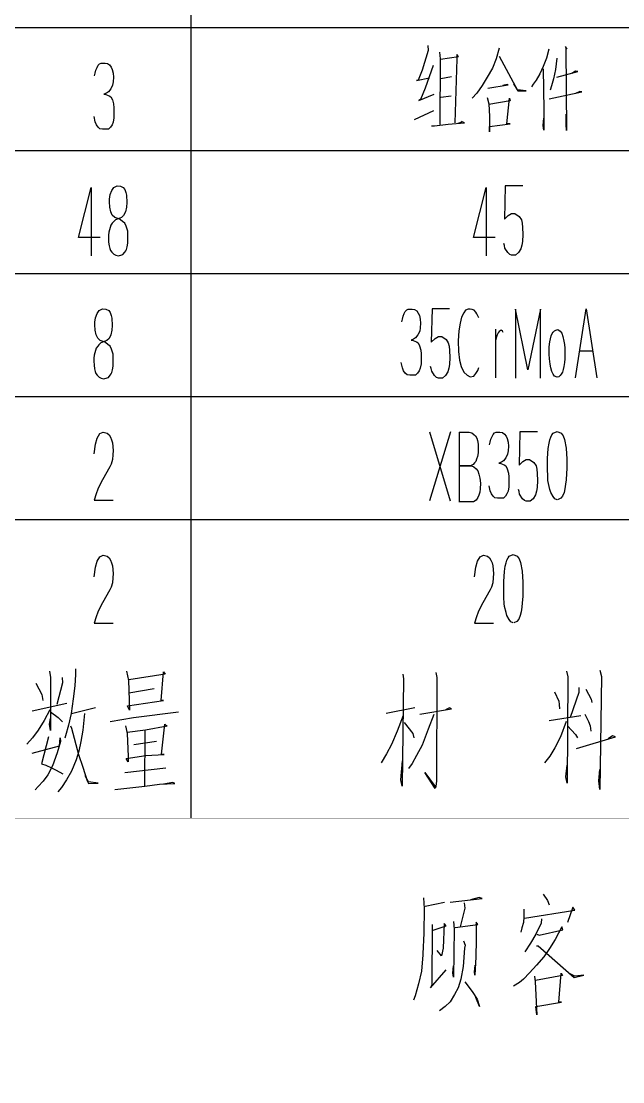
# Model space of a CAD drawing. Extents: x 0 to 8410, y 0 to 11890.
# Drawn here: x 7413 to 7756, y 550 to 1154 of the extents above; entities that cross this region are included whole.
import ezdxf

# ---------------------------------------------------------------- set-up
doc = ezdxf.new("R2010")
doc.units = 0
doc.header["$MEASUREMENT"] = 0
doc.layers.add('6', color=7, linetype='Continuous')
doc.layers.add('9', color=7, linetype='Continuous')

# ---------------------------------------------------------------- blocks, each defined once
blk = doc.blocks.new('BLKENT878')
at = {"layer": '9', "color": 2, "linetype": 'Continuous'}
for p, q in [((7455.39, 842.8), (7456.44, 846.2)), ((7456.44, 846.2), (7457.94, 848.8)), ((7457.94, 848.8), (7459.84, 849.6)), ((7459.84, 849.6), (7462.06, 849)), ((7462.06, 849), (7463.23, 848.2)), ((7463.23, 848.2), (7464.08, 846.8)), ((7464.08, 846.8), (7464.67, 845.2)), ((7464.67, 845.2), (7465.06, 843.6)), ((7672.06, 842.8), (7673.1, 846.2)), ((7673.1, 846.2), (7674.61, 848.8)), ((7674.61, 848.8), (7676.5, 849.6)), ((7676.5, 849.6), (7678.72, 849)), ((7678.72, 849), (7679.9, 848.2)), ((7679.9, 848.2), (7680.75, 846.8)), ((7680.75, 846.8), (7681.34, 845.2)), ((7681.34, 845.2), (7681.73, 843.6)), ((7688.86, 843.4), (7689.31, 845.2)), ((7689.31, 845.2), (7689.77, 846.8)), ((7689.77, 846.8), (7690.49, 848.2)), ((7690.49, 848.2), (7691.14, 849)), ((7691.14, 849), (7693.37, 850)), ((7693.37, 850), (7695.72, 849)), ((7695.72, 849), (7696.89, 847.6)), ((7696.89, 847.6), (7697.61, 845.4)), ((7697.61, 845.4), (7698.53, 840.6)), ((7454.74, 837.4), (7455.39, 842.8)), ((7465.06, 843.6), (7465.52, 839.2)), ((7465.52, 839.2), (7465.39, 836.8)), ((7671.4, 837.4), (7672.06, 842.8)), ((7681.73, 843.6), (7682.19, 839.2)), ((7682.19, 839.2), (7682.06, 836.8)), ((7688.01, 834.6), (7688.4, 840.4)), ((7688.4, 840.4), (7688.86, 843.4)), ((7698.53, 840.6), (7698.92, 834.2)), ((7465.13, 834), (7464.35, 831.4)), ((7465.39, 836.8), (7465.13, 834)), ((7681.8, 834), (7681.01, 831.4)), ((7682.06, 836.8), (7681.8, 834)), ((7688.01, 827.6), (7688.01, 834.6)), ((7698.92, 834.2), (7698.92, 829)), ((7463.63, 830), (7461.14, 825.6)), ((7464.35, 831.4), (7463.63, 830)), ((7680.29, 830), (7677.81, 825.6)), ((7681.01, 831.4), (7680.29, 830)), ((7688.07, 825.6), (7688.01, 827.6)), ((7698.92, 829), (7698.86, 826.2)), ((7458.53, 820.8), (7456.76, 817.2)), ((7461.14, 825.6), (7458.53, 820.8)), ((7675.2, 820.8), (7673.43, 817.2)), ((7677.81, 825.6), (7675.2, 820.8)), ((7688.2, 822.2), (7688.07, 825.6)), ((7688.53, 820.4), (7688.2, 822.2)), ((7698.59, 822.6), (7698.27, 820)), ((7698.86, 826.2), (7698.59, 822.6)), ((7456.76, 817.2), (7455.78, 814.6)), ((7673.43, 817.2), (7672.45, 814.6)), ((7689.31, 817), (7688.53, 820.4)), ((7689.84, 815.4), (7689.31, 817)), ((7691.14, 813), (7689.84, 815.4)), ((7697.35, 815.4), (7696.57, 813.2)), ((7697.88, 817.4), (7697.35, 815.4)), ((7698.27, 820), (7697.88, 817.4)), ((7455.78, 814.6), (7454.74, 811)), ((7454.74, 811), (7465.52, 811)), ((7672.45, 814.6), (7671.4, 811)), ((7671.4, 811), (7682.19, 811)), ((7692.12, 811.8), (7691.14, 813)), ((7693.43, 811.2), (7692.12, 811.8)), ((7695.46, 812), (7693.69, 811.2)), ((7696.57, 813.2), (7695.46, 812))]:
    blk.add_line(p, q, dxfattribs=at)
blk = doc.blocks.new('BLKENT879')
at = {"layer": '9', "color": 2, "linetype": 'Continuous'}
for p, q in [((7456.44, 916.2), (7457.94, 918.8)), ((7457.94, 918.8), (7459.84, 919.6)), ((7459.84, 919.6), (7462.06, 919)), ((7462.06, 919), (7463.23, 918.2)), ((7463.23, 918.2), (7464.08, 916.8)), ((7645.82, 919.8), (7657.58, 880.6)), ((7657.65, 919.8), (7645.82, 880.6)), ((7662.61, 919.6), (7668.3, 919.6)), ((7662.74, 880), (7662.74, 919.6)), ((7668.3, 919.6), (7669.8, 919.2)), ((7669.8, 919.2), (7670.98, 918.4)), ((7670.98, 918.4), (7671.89, 917.6)), ((7671.89, 917.6), (7672.61, 916.2)), ((7681.37, 917.2), (7681.96, 918.4)), ((7681.96, 918.4), (7682.74, 919.2)), ((7682.74, 919.2), (7683.66, 919.6)), ((7683.66, 919.6), (7685.88, 919.6)), ((7685.88, 919.6), (7687.25, 919.4)), ((7687.25, 919.4), (7688.43, 918.6)), ((7688.43, 918.6), (7689.35, 917.4)), ((7689.35, 917.4), (7690, 916)), ((7697.25, 919.8), (7696.73, 900.8)), ((7707.19, 919.8), (7697.25, 919.8)), ((7714.77, 916.8), (7715.49, 918.2)), ((7715.49, 918.2), (7716.14, 919)), ((7716.14, 919), (7718.37, 920)), ((7718.37, 920), (7720.72, 919)), ((7720.72, 919), (7721.9, 917.6)), ((7721.9, 917.6), (7722.61, 915.4)), ((7454.74, 907.4), (7455.39, 912.8)), ((7455.39, 912.8), (7456.44, 916.2)), ((7464.08, 916.8), (7464.67, 915.2)), ((7464.67, 915.2), (7465.06, 913.6)), ((7465.06, 913.6), (7465.52, 909.2)), ((7672.61, 916.2), (7673.14, 915)), ((7673.14, 915), (7673.4, 912.8)), ((7673.4, 912.8), (7673.53, 910.4)), ((7679.93, 912.4), (7680.33, 914)), ((7680.33, 914), (7680.72, 915.6)), ((7680.72, 915.6), (7681.37, 917.2)), ((7690, 916), (7690.46, 914)), ((7690.46, 914), (7690.65, 911.6)), ((7690.65, 911.6), (7690.46, 909)), ((7713.4, 910.4), (7713.86, 913.4)), ((7713.86, 913.4), (7714.31, 915.2)), ((7714.31, 915.2), (7714.77, 916.8)), ((7722.61, 915.4), (7723.53, 910.6)), ((7465.39, 906.8), (7465.13, 904)), ((7465.52, 909.2), (7465.39, 906.8)), ((7673.14, 905.8), (7672.55, 904.2)), ((7673.4, 907.8), (7673.14, 905.8)), ((7673.53, 910.4), (7673.4, 907.8)), ((7690.2, 907.2), (7689.15, 905)), ((7690.46, 909), (7690.2, 907.2)), ((7713.01, 904.6), (7713.4, 910.4)), ((7723.53, 910.6), (7723.92, 904.2)), ((7463.63, 900), (7461.14, 895.6)), ((7464.35, 901.4), (7463.63, 900)), ((7465.13, 904), (7464.35, 901.4)), ((7669.28, 900.4), (7663.01, 900.4)), ((7663.01, 900.4), (7669.74, 900.4)), ((7669.48, 900.6), (7669.28, 900.4)), ((7670.65, 901.2), (7669.48, 900.6)), ((7669.74, 900.4), (7670.98, 900)), ((7671.44, 902.2), (7670.65, 901.2)), ((7670.98, 900), (7672.29, 898.8)), ((7672.09, 903), (7671.44, 902.2)), ((7672.55, 904.2), (7672.09, 903)), ((7686.67, 902.6), (7685.23, 902)), ((7685.23, 902), (7686.41, 901.8)), ((7686.41, 901.8), (7688.3, 901)), ((7687.84, 903.4), (7686.67, 902.6)), ((7689.15, 905), (7687.84, 903.4)), ((7688.3, 901), (7689.22, 900.4)), ((7689.22, 900.4), (7690.06, 898.8)), ((7696.73, 900.8), (7698.89, 903)), ((7698.89, 903), (7700.85, 904)), ((7700.85, 904), (7702.74, 904)), ((7702.74, 904), (7705.23, 902.4)), ((7705.23, 902.4), (7706.41, 900.4)), ((7706.41, 900.4), (7706.86, 898.6)), ((7713.01, 897.6), (7713.01, 904.6)), ((7723.92, 904.2), (7723.92, 899)), ((7461.14, 895.6), (7458.53, 890.8)), ((7672.29, 898.8), (7673.2, 897.6)), ((7673.2, 897.6), (7673.92, 895.8)), ((7673.92, 895.8), (7674.44, 893.4)), ((7674.44, 893.4), (7674.71, 890.6)), ((7690.06, 898.8), (7690.78, 896.4)), ((7690.78, 896.4), (7690.98, 894.2)), ((7690.98, 894.2), (7690.98, 890.4)), ((7706.86, 898.6), (7707.12, 896.2)), ((7707.12, 896.2), (7707.25, 892.2)), ((7713.07, 895.6), (7713.01, 897.6)), ((7713.2, 892.2), (7713.07, 895.6)), ((7723.86, 896.2), (7723.59, 892.6)), ((7723.92, 899), (7723.86, 896.2)), ((7456.76, 887.2), (7455.78, 884.6)), ((7458.53, 890.8), (7456.76, 887.2)), ((7674.64, 887.4), (7674.38, 885.6)), ((7674.71, 890.6), (7674.64, 887.4)), ((7680.33, 886.2), (7679.67, 889.2)), ((7690.91, 888.6), (7690.46, 886)), ((7690.98, 890.4), (7690.91, 888.6)), ((7707.06, 888.2), (7706.67, 886)), ((7707.25, 892.2), (7707.06, 888.2)), ((7713.53, 890.4), (7713.2, 892.2)), ((7714.31, 887), (7713.53, 890.4)), ((7722.88, 887.4), (7722.35, 885.4)), ((7723.27, 890), (7722.88, 887.4)), ((7723.59, 892.6), (7723.27, 890)), ((7455.78, 884.6), (7454.74, 881)), ((7673.27, 882.4), (7672.22, 881)), ((7673.92, 883.8), (7673.27, 882.4)), ((7674.38, 885.6), (7673.92, 883.8)), ((7680.98, 884.6), (7680.33, 886.2)), ((7681.96, 883.2), (7680.98, 884.6)), ((7682.94, 882.2), (7681.96, 883.2)), ((7684.44, 882), (7682.94, 882.2)), ((7687.84, 882), (7684.44, 882)), ((7688.95, 883.2), (7687.84, 882)), ((7689.87, 884.6), (7688.95, 883.2)), ((7690.46, 886), (7689.87, 884.6)), ((7696.73, 885.8), (7696.34, 887)), ((7697.06, 884.4), (7696.73, 885.8)), ((7698.63, 881.8), (7697.06, 884.4)), ((7699.8, 880.8), (7698.63, 881.8)), ((7704.77, 881.8), (7703.14, 880.4)), ((7706.08, 884), (7704.77, 881.8)), ((7706.67, 886), (7706.08, 884)), ((7714.84, 885.4), (7714.31, 887)), ((7716.14, 883), (7714.84, 885.4)), ((7717.12, 881.8), (7716.14, 883)), ((7718.43, 881.2), (7717.12, 881.8)), ((7720.46, 882), (7718.69, 881.2)), ((7721.57, 883.2), (7720.46, 882)), ((7722.35, 885.4), (7721.57, 883.2)), ((7454.74, 881), (7465.52, 881)), ((7670.85, 880), (7662.35, 880)), ((7672.22, 881), (7670.85, 880)), ((7700.78, 880.4), (7699.8, 880.8)), ((7703.14, 880.4), (7700.78, 880.4))]:
    blk.add_line(p, q, dxfattribs=at)
blk = doc.blocks.new('BLKENT880')
at = {"layer": '9', "color": 2, "linetype": 'Continuous'}
for p, q in [((7457.55, 988.8), (7459.38, 989.8)), ((7459.38, 989.8), (7461.34, 989.6)), ((7647.25, 989.8), (7646.73, 970.8)), ((7657.19, 989.8), (7647.25, 989.8)), ((7728.89, 950.6), (7734.97, 989.8)), ((7734.97, 989.8), (7741.11, 950.6)), ((7455.13, 982.2), (7455.46, 984.8)), ((7455.46, 984.8), (7456.37, 987.2)), ((7456.37, 987.2), (7457.55, 988.8)), ((7461.34, 989.6), (7462.97, 988.8)), ((7462.97, 988.8), (7463.76, 987.8)), ((7463.76, 987.8), (7464.48, 986)), ((7464.48, 986), (7464.8, 984.6)), ((7464.8, 984.6), (7465, 980.4)), ((7629.93, 982.4), (7630.33, 984)), ((7630.33, 984), (7630.72, 985.6)), ((7630.72, 985.6), (7631.37, 987.2)), ((7631.37, 987.2), (7631.96, 988.4)), ((7631.96, 988.4), (7632.74, 989.2)), ((7632.74, 989.2), (7633.66, 989.6)), ((7633.66, 989.6), (7635.88, 989.6)), ((7635.88, 989.6), (7637.25, 989.4)), ((7637.25, 989.4), (7638.43, 988.6)), ((7638.43, 988.6), (7639.35, 987.4)), ((7639.35, 987.4), (7640, 986)), ((7640, 986), (7640.46, 984)), ((7640.46, 984), (7640.65, 981.6)), ((7664.05, 985), (7663.14, 981.6)), ((7665.23, 987.6), (7664.05, 985)), ((7666.21, 989), (7665.23, 987.6)), ((7667.71, 989.6), (7666.21, 989)), ((7668.82, 989.6), (7667.71, 989.6)), ((7670.07, 989.4), (7668.82, 989.6)), ((7671.18, 989), (7670.07, 989.4)), ((7672.03, 988), (7671.18, 989)), ((7672.75, 987), (7672.03, 988)), ((7673.92, 984.8), (7672.75, 987)), ((7701.83, 955.2), (7694.64, 989.6)), ((7694.64, 989.6), (7694.64, 950.4)), ((7709.02, 989.6), (7701.83, 955.2)), ((7709.02, 950.4), (7709.02, 989.6)), ((7455.13, 980.8), (7455.13, 982.2)), ((7455.26, 977.6), (7455.13, 980.8)), ((7465, 980.4), (7464.8, 977.6)), ((7640.46, 979), (7640.2, 977.2)), ((7640.65, 981.6), (7640.46, 979)), ((7663.14, 981.6), (7662.35, 977.4)), ((7683.33, 978.2), (7683.33, 950.6)), ((7717.65, 977.6), (7718.76, 978)), ((7718.76, 978), (7720.13, 977.2)), ((7455.78, 975), (7455.26, 977.6)), ((7456.7, 973.2), (7455.78, 975)), ((7458.2, 971.8), (7456.7, 973.2)), ((7459.9, 971.2), (7458.2, 971.8)), ((7461.93, 971.8), (7461.01, 971.4)), ((7463.17, 973), (7461.93, 971.8)), ((7464.22, 975), (7463.17, 973)), ((7464.8, 977.6), (7464.22, 975)), ((7636.67, 972.6), (7635.23, 972)), ((7635.23, 972), (7636.41, 971.8)), ((7636.41, 971.8), (7638.3, 971)), ((7637.84, 973.4), (7636.67, 972.6)), ((7639.15, 975), (7637.84, 973.4)), ((7640.2, 977.2), (7639.15, 975)), ((7646.73, 970.8), (7648.89, 973)), ((7648.89, 973), (7650.85, 974)), ((7650.85, 974), (7652.74, 974)), ((7652.74, 974), (7655.23, 972.4)), ((7655.23, 972.4), (7656.41, 970.4)), ((7662.35, 977.4), (7662.03, 971.6)), ((7683.79, 973.4), (7683.33, 971.6)), ((7684.31, 975), (7683.79, 973.4)), ((7684.77, 976.2), (7684.31, 975)), ((7685.36, 977), (7684.77, 976.2)), ((7686.54, 977.6), (7685.36, 977)), ((7687.32, 977.2), (7686.54, 977.6)), ((7687.65, 976.4), (7687.32, 977.2)), ((7714.25, 971), (7715.03, 974.4)), ((7715.03, 974.4), (7715.56, 975.8)), ((7715.56, 975.8), (7716.21, 976.6)), ((7716.21, 976.6), (7716.99, 977.4)), ((7716.99, 977.4), (7717.65, 977.6)), ((7720.13, 977.2), (7721.05, 976)), ((7721.05, 976), (7721.77, 974)), ((7721.77, 974), (7722.29, 971.4)), ((7455.78, 967.4), (7455.06, 964.8)), ((7456.7, 968.6), (7455.78, 967.4)), ((7457.35, 969.4), (7456.7, 968.6)), ((7458.59, 970.4), (7457.35, 969.4)), ((7461.01, 971.4), (7458.59, 970.4)), ((7462.58, 969.6), (7460.36, 971.2)), ((7463.76, 968.6), (7462.58, 969.6)), ((7464.54, 966.8), (7463.76, 968.6)), ((7465.46, 964), (7464.54, 966.8)), ((7638.3, 971), (7639.22, 970.4)), ((7639.22, 970.4), (7640.06, 968.8)), ((7640.06, 968.8), (7640.78, 966.4)), ((7640.78, 966.4), (7640.98, 964.2)), ((7656.41, 970.4), (7656.86, 968.6)), ((7656.86, 968.6), (7657.12, 966.2)), ((7657.12, 966.2), (7657.25, 962.2)), ((7662.03, 971.6), (7662.22, 965.6)), ((7713.86, 964), (7713.92, 968.2)), ((7713.92, 968.2), (7714.25, 971)), ((7722.29, 971.4), (7722.61, 969.6)), ((7722.61, 969.6), (7722.75, 967.4)), ((7722.75, 967.4), (7722.81, 964.6)), ((7738.56, 965.8), (7731.18, 965.8)), ((7454.74, 963.4), (7454.54, 961.8)), ((7454.54, 961.8), (7454.54, 960)), ((7454.54, 960), (7454.61, 957.8)), ((7455.06, 964.8), (7454.74, 963.4)), ((7465.59, 962.2), (7465.46, 964)), ((7465.59, 959.6), (7465.59, 962.2)), ((7465.59, 957.2), (7465.59, 959.6)), ((7640.98, 960.4), (7640.91, 958.6)), ((7640.98, 964.2), (7640.98, 960.4)), ((7657.25, 962.2), (7657.06, 958.2)), ((7662.22, 965.6), (7662.81, 960.6)), ((7662.81, 960.6), (7663.79, 957)), ((7714.05, 961.4), (7713.86, 964)), ((7714.38, 958.4), (7714.05, 961.4)), ((7722.81, 961.4), (7722.61, 959.2)), ((7722.81, 964.6), (7722.81, 961.4)), ((7454.61, 957.8), (7454.87, 955.6)), ((7454.87, 955.6), (7455.26, 954.2)), ((7455.26, 954.2), (7455.72, 953)), ((7464.41, 952.8), (7464.74, 953.6)), ((7464.74, 953.6), (7465.2, 955.2)), ((7465.2, 955.2), (7465.59, 957.2)), ((7630.33, 956.2), (7629.67, 959.2)), ((7630.98, 954.6), (7630.33, 956.2)), ((7631.96, 953.2), (7630.98, 954.6)), ((7639.87, 954.6), (7638.95, 953.2)), ((7640.46, 956), (7639.87, 954.6)), ((7640.91, 958.6), (7640.46, 956)), ((7646.73, 955.8), (7646.34, 957)), ((7647.06, 954.4), (7646.73, 955.8)), ((7648.63, 951.8), (7647.06, 954.4)), ((7656.08, 954), (7654.77, 951.8)), ((7656.67, 956), (7656.08, 954)), ((7657.06, 958.2), (7656.67, 956)), ((7663.79, 957), (7665.36, 953.8)), ((7665.36, 953.8), (7667.12, 952)), ((7672.16, 953), (7673.33, 954.8)), ((7673.33, 954.8), (7673.92, 956.4)), ((7714.84, 956.2), (7714.38, 958.4)), ((7715.43, 954.2), (7714.84, 956.2)), ((7716.08, 952.6), (7715.43, 954.2)), ((7721.44, 953.8), (7720.72, 952.6)), ((7721.96, 955.4), (7721.44, 953.8)), ((7722.29, 957), (7721.96, 955.4)), ((7722.61, 959.2), (7722.29, 957)), ((7455.72, 953), (7456.5, 952)), ((7456.5, 952), (7457.61, 951)), ((7457.61, 951), (7458.72, 950.4)), ((7458.72, 950.4), (7460.23, 950)), ((7460.23, 950), (7462.06, 950.6)), ((7462.06, 950.6), (7462.78, 950.8)), ((7462.78, 950.8), (7463.76, 952)), ((7463.76, 952), (7464.41, 952.8)), ((7632.94, 952.2), (7631.96, 953.2)), ((7634.44, 952), (7632.94, 952.2)), ((7637.84, 952), (7634.44, 952)), ((7638.95, 953.2), (7637.84, 952)), ((7649.8, 950.8), (7648.63, 951.8)), ((7650.78, 950.4), (7649.8, 950.8)), ((7653.14, 950.4), (7650.78, 950.4)), ((7654.77, 951.8), (7653.14, 950.4)), ((7667.12, 952), (7668.82, 951.2)), ((7668.82, 951.2), (7670.98, 951.6)), ((7670.98, 951.6), (7672.16, 953)), ((7716.86, 951.6), (7716.08, 952.6)), ((7718.37, 951), (7716.86, 951.6)), ((7719.41, 951.2), (7718.43, 951)), ((7720.13, 951.8), (7719.41, 951.2)), ((7720.72, 952.6), (7720.13, 951.8))]:
    blk.add_line(p, q, dxfattribs=at)
blk = doc.blocks.new('BLKENT881')
at = {"layer": '9', "color": 2, "linetype": 'Continuous'}
for p, q in [((7445.75, 1030.4), (7453.07, 1058.8)), ((7453.07, 1058.8), (7453.07, 1020)), ((7463.79, 1054.8), (7464.71, 1057.2)), ((7464.71, 1057.2), (7465.88, 1058.8)), ((7465.88, 1058.8), (7467.71, 1059.8)), ((7467.71, 1059.8), (7469.67, 1059.6)), ((7469.67, 1059.6), (7471.31, 1058.8)), ((7471.31, 1058.8), (7472.09, 1057.8)), ((7472.09, 1057.8), (7472.81, 1056)), ((7670.75, 1030.4), (7678.07, 1058.8)), ((7678.07, 1058.8), (7678.07, 1020)), ((7688.92, 1059.8), (7688.4, 1040.8)), ((7698.86, 1059.8), (7688.92, 1059.8)), ((7463.46, 1052.2), (7463.79, 1054.8)), ((7463.46, 1050.8), (7463.46, 1052.2)), ((7463.59, 1047.6), (7463.46, 1050.8)), ((7472.81, 1056), (7473.14, 1054.6)), ((7473.14, 1054.6), (7473.33, 1050.4)), ((7473.33, 1050.4), (7473.14, 1047.6)), ((7464.12, 1045), (7463.59, 1047.6)), ((7465.03, 1043.2), (7464.12, 1045)), ((7472.55, 1045), (7471.5, 1043)), ((7473.14, 1047.6), (7472.55, 1045)), ((7465.03, 1038.6), (7464.12, 1037.4)), ((7466.54, 1041.8), (7465.03, 1043.2)), ((7465.69, 1039.4), (7465.03, 1038.6)), ((7466.93, 1040.4), (7465.69, 1039.4)), ((7468.23, 1041.2), (7466.54, 1041.8)), ((7469.35, 1041.4), (7466.93, 1040.4)), ((7470.91, 1039.6), (7468.69, 1041.2)), ((7470.26, 1041.8), (7469.35, 1041.4)), ((7471.5, 1043), (7470.26, 1041.8)), ((7472.09, 1038.6), (7470.91, 1039.6)), ((7472.88, 1036.8), (7472.09, 1038.6)), ((7688.4, 1040.8), (7690.55, 1043)), ((7690.55, 1043), (7692.52, 1044)), ((7692.52, 1044), (7694.41, 1044)), ((7694.41, 1044), (7696.89, 1042.4)), ((7696.89, 1042.4), (7698.07, 1040.4)), ((7698.07, 1040.4), (7698.53, 1038.6)), ((7698.53, 1038.6), (7698.79, 1036.2)), ((7463.07, 1033.4), (7462.88, 1031.8)), ((7463.4, 1034.8), (7463.07, 1033.4)), ((7464.12, 1037.4), (7463.4, 1034.8)), ((7473.79, 1034), (7472.88, 1036.8)), ((7473.92, 1032.2), (7473.79, 1034)), ((7473.92, 1029.6), (7473.92, 1032.2)), ((7698.92, 1032.2), (7698.72, 1028.2)), ((7698.79, 1036.2), (7698.92, 1032.2)), ((7458.1, 1030.4), (7445.75, 1030.4)), ((7462.88, 1031.8), (7462.88, 1030)), ((7462.88, 1030), (7462.94, 1027.8)), ((7462.94, 1027.8), (7463.2, 1025.6)), ((7473.53, 1025.2), (7473.92, 1027.2)), ((7473.92, 1027.2), (7473.92, 1029.6)), ((7683.1, 1030.4), (7670.75, 1030.4)), ((7688.4, 1025.8), (7688.01, 1027)), ((7698.33, 1026), (7697.74, 1024)), ((7698.72, 1028.2), (7698.33, 1026)), ((7463.2, 1025.6), (7463.59, 1024.2)), ((7463.59, 1024.2), (7464.05, 1023)), ((7464.05, 1023), (7464.84, 1022)), ((7464.84, 1022), (7465.95, 1021)), ((7465.95, 1021), (7467.06, 1020.4)), ((7467.06, 1020.4), (7468.56, 1020)), ((7468.56, 1020), (7470.39, 1020.6)), ((7470.39, 1020.6), (7471.11, 1020.8)), ((7471.11, 1020.8), (7472.09, 1022)), ((7472.09, 1022), (7472.74, 1022.8)), ((7472.74, 1022.8), (7473.07, 1023.6)), ((7473.07, 1023.6), (7473.53, 1025.2)), ((7688.72, 1024.4), (7688.4, 1025.8)), ((7690.29, 1021.8), (7688.72, 1024.4)), ((7691.47, 1020.8), (7690.29, 1021.8)), ((7692.45, 1020.4), (7691.47, 1020.8)), ((7694.8, 1020.4), (7692.45, 1020.4)), ((7696.44, 1021.8), (7694.8, 1020.4)), ((7697.74, 1024), (7696.44, 1021.8))]:
    blk.add_line(p, q, dxfattribs=at)
blk = doc.blocks.new('BLKENT882')
at = {"layer": '9', "color": 2, "linetype": 'Continuous'}
for p, q in [((7644.93, 1136.86), (7641.54, 1125.69)), ((7644.8, 1139.61), (7644.93, 1136.86)), ((7651.47, 1135.88), (7651.86, 1132.16)), ((7685.33, 1138.24), (7683.76, 1132.16)), ((7713.69, 1137.65), (7712.39, 1132.55)), ((7723.1, 1139.02), (7723.89, 1137.65)), ((7723.89, 1137.65), (7723.37, 1138.24)), ((7723.37, 1138.24), (7723.76, 1091.37)), ((7456.96, 1128.4), (7457.74, 1129.2)), ((7457.74, 1129.2), (7458.66, 1129.6)), ((7458.66, 1129.6), (7460.88, 1129.6)), ((7460.88, 1129.6), (7462.25, 1129.4)), ((7462.25, 1129.4), (7463.43, 1128.6)), ((7463.43, 1128.6), (7464.35, 1127.4)), ((7651.86, 1132.16), (7651.6, 1094.71)), ((7651.99, 1131.96), (7662.19, 1133.33)), ((7661.27, 1132.16), (7660.23, 1095.69)), ((7662.19, 1133.33), (7661.27, 1134.51)), ((7661.27, 1134.51), (7661.27, 1132.16)), ((7683.76, 1132.16), (7681.54, 1126.86)), ((7685.33, 1133.53), (7696.05, 1113.92)), ((7712.39, 1132.55), (7710.56, 1127.65)), ((7718.27, 1132.55), (7717.48, 1126.08)), ((7454.93, 1122.4), (7455.33, 1124)), ((7455.33, 1124), (7455.72, 1125.6)), ((7455.72, 1125.6), (7456.37, 1127.2)), ((7456.37, 1127.2), (7456.96, 1128.4)), ((7464.35, 1127.4), (7465, 1126)), ((7465, 1126), (7465.46, 1124)), ((7465.46, 1124), (7465.65, 1121.6)), ((7641.54, 1125.69), (7639.31, 1120)), ((7647.81, 1128.24), (7643.24, 1115.49)), ((7681.54, 1126.86), (7678.66, 1121.57)), ((7708.59, 1123.53), (7706.5, 1120)), ((7710.56, 1127.65), (7708.59, 1123.53)), ((7710.56, 1126.47), (7710.82, 1103.14)), ((7717.48, 1126.08), (7716.44, 1120.78)), ((7718.27, 1121.57), (7730.16, 1124.9)), ((7728.99, 1125.1), (7726.76, 1123.73)), ((7730.16, 1124.9), (7728.99, 1125.1)), ((7465.2, 1117.2), (7464.15, 1115)), ((7465.46, 1119), (7465.2, 1117.2)), ((7465.65, 1121.6), (7465.46, 1119)), ((7638.4, 1119.8), (7645.72, 1121.37)), ((7639.31, 1120), (7638.4, 1119.8)), ((7658.27, 1121.76), (7652.12, 1120.78)), ((7675.65, 1116.86), (7672.65, 1112.55)), ((7678.66, 1121.57), (7675.65, 1116.86)), ((7678.92, 1115.49), (7690.56, 1117.25)), ((7689.9, 1117.45), (7687.55, 1116.86)), ((7690.56, 1117.25), (7689.9, 1117.45)), ((7695.91, 1114.51), (7693.82, 1117.84)), ((7704.8, 1117.65), (7703.89, 1116.08)), ((7706.5, 1120), (7704.8, 1117.65)), ((7715.26, 1116.67), (7714.48, 1114.31)), ((7716.44, 1120.78), (7715.26, 1116.67)), ((7461.67, 1112.6), (7460.23, 1112)), ((7460.23, 1112), (7461.41, 1111.8)), ((7461.41, 1111.8), (7463.3, 1111)), ((7462.84, 1113.4), (7461.67, 1112.6)), ((7464.15, 1115), (7462.84, 1113.4)), ((7463.3, 1111), (7464.22, 1110.4)), ((7639.71, 1108.43), (7648.46, 1111.96)), ((7643.24, 1115.49), (7640.62, 1109.02)), ((7652.12, 1110.2), (7658.14, 1110.98)), ((7672.65, 1112.55), (7670.03, 1109.8)), ((7700.88, 1113.92), (7695.91, 1114.51)), ((7696.05, 1113.92), (7700.88, 1113.92)), ((7713.95, 1109.41), (7732.52, 1113.33)), ((7731.34, 1113.53), (7728.99, 1112.35)), ((7732.52, 1113.33), (7731.34, 1113.53)), ((7464.22, 1110.4), (7465.06, 1108.8)), ((7465.06, 1108.8), (7465.78, 1106.4)), ((7465.78, 1106.4), (7465.98, 1104.2)), ((7640.62, 1109.02), (7639.71, 1108.43)), ((7678.66, 1110), (7679.58, 1106.47)), ((7691.6, 1108.24), (7679.58, 1106.08)), ((7679.58, 1106.47), (7679.97, 1099.22)), ((7689.77, 1095.1), (7691.34, 1109.8)), ((7691.34, 1109.8), (7691.6, 1108.24)), ((7455.33, 1096.2), (7454.67, 1099.2)), ((7465.91, 1098.6), (7465.46, 1096)), ((7465.98, 1100.4), (7465.91, 1098.6)), ((7465.98, 1104.2), (7465.98, 1100.4)), ((7637.09, 1097.65), (7648.2, 1102.75)), ((7679.97, 1099.22), (7679.97, 1090.59)), ((7710.82, 1103.14), (7710.95, 1096.27)), ((7723.5, 1094.71), (7723.63, 1100.59)), ((7455.98, 1094.6), (7455.33, 1096.2)), ((7456.96, 1093.2), (7455.98, 1094.6)), ((7457.94, 1092.2), (7456.96, 1093.2)), ((7463.95, 1093.2), (7462.84, 1092)), ((7464.87, 1094.6), (7463.95, 1093.2)), ((7465.46, 1096), (7464.87, 1094.6)), ((7646.9, 1093.92), (7648.59, 1093.92)), ((7648.59, 1093.92), (7656.44, 1094.9)), ((7656.44, 1094.9), (7665.59, 1095.69)), ((7663.89, 1096.08), (7661.93, 1095.29)), ((7664.02, 1096.47), (7663.89, 1096.08)), ((7665.59, 1095.69), (7664.02, 1096.47)), ((7679.97, 1093.53), (7691.6, 1095.1)), ((7679.97, 1090.59), (7679.97, 1093.53)), ((7691.6, 1095.1), (7689.77, 1095.1)), ((7710.56, 1094.12), (7710.95, 1098.24)), ((7710.95, 1091.57), (7710.56, 1094.12)), ((7710.95, 1096.27), (7710.95, 1091.57)), ((7723.76, 1091.37), (7723.5, 1094.71)), ((7459.44, 1092), (7457.94, 1092.2)), ((7462.84, 1092), (7459.44, 1092))]:
    blk.add_line(p, q, dxfattribs=at)
blk = doc.blocks.new('BLKENT877')
at = {"layer": '9'}
for name in ['BLKENT882', 'BLKENT881', 'BLKENT880', 'BLKENT879', 'BLKENT878']:
    blk.add_blockref(name, (0, 0), dxfattribs=at)
blk = doc.blocks.new('BLKENT829')
at = {"layer": '9', "color": 1, "linetype": 'Continuous'}
for p, q in [((7510, 700), (7510, 3320)), ((6510, 1150), (8310, 1150)), ((6510, 1080), (8310, 1080)), ((6510, 1010), (8310, 1010)), ((6510, 940), (8310, 940)), ((6510, 870), (8310, 870))]:
    blk.add_line(p, q, dxfattribs=at)
at = {"layer": '9', "color": 2, "linetype": 'Continuous'}
for p, q in [((7444.08, 785), (7444.08, 781.706)), ((7429.25, 783.627), (7429.8, 780.059)), ((7429.8, 780.059), (7429.8, 749.863)), ((7436.39, 780.059), (7436.57, 777.039)), ((7444.08, 781.706), (7443.71, 775.392)), ((7473.18, 783.627), (7474.27, 778.412)), ((7495.14, 781.98), (7474.46, 778.686)), ((7492.94, 766.882), (7494.22, 783.353)), ((7494.22, 783.353), (7495.14, 781.98)), ((7630.92, 779.235), (7630.19, 718.294)), ((7630.56, 781.98), (7630.92, 779.235)), ((7649.41, 782.804), (7649.95, 780.059)), ((7649.95, 780.059), (7649.77, 721.314)), ((7723.71, 783.627), (7724.44, 780.333)), ((7724.44, 780.333), (7724.07, 719.941)), ((7742.74, 784.176), (7743.65, 780.608)), ((7743.65, 780.608), (7742.74, 716.373)), ((7421.38, 776.765), (7424.86, 770.451)), ((7436.57, 777.039), (7433.46, 764.686)), ((7443.71, 775.392), (7442.8, 767.98)), ((7474.27, 778.412), (7474.82, 761.392)), ((7474.46, 771.274), (7488.91, 773.745)), ((7730.84, 774.294), (7730.84, 771.549)), ((7734.69, 773.471), (7737.8, 767.706)), ((7424.86, 770.451), (7425.41, 766.882)), ((7442.8, 767.98), (7441.52, 759.471)), ((7473.72, 763.863), (7494.22, 766.882)), ((7494.22, 766.882), (7492.94, 766.882)), ((7716.93, 771.824), (7719.31, 766.608)), ((7719.31, 766.608), (7719.68, 764.686)), ((7730.84, 771.549), (7725.9, 757.274)), ((7737.8, 767.706), (7738.16, 765.784)), ((7419.37, 761.118), (7439.14, 765.51)), ((7429.44, 761.667), (7426.14, 755.627)), ((7429.8, 760.569), (7434.2, 757.274)), ((7441.88, 759.471), (7455.42, 763.039)), ((7474.82, 761.392), (7473.72, 763.863)), ((7477.02, 757.274), (7502.82, 760.569)), ((7621.04, 759.745), (7637.33, 763.039)), ((7640.26, 759.196), (7658.19, 762.216)), ((7657.09, 762.765), (7654.9, 761.667)), ((7658.19, 762.216), (7657.09, 762.765)), ((7719.68, 764.686), (7719.86, 762.216)), ((7426.14, 755.627), (7422.85, 750.137)), ((7429.25, 753.431), (7429.8, 756.725)), ((7434.2, 757.274), (7436.57, 754.804)), ((7441.52, 759.471), (7440.05, 752.882)), ((7449.2, 759.471), (7448.29, 750.137)), ((7463.84, 755.078), (7477.02, 757.274)), ((7630.74, 758.373), (7627.26, 749.588)), ((7631.29, 754.529), (7636.23, 748.216)), ((7648.12, 758.922), (7645.01, 750.686)), ((7713.82, 755.627), (7731.94, 758.373)), ((7723.52, 755.078), (7720.41, 746.294)), ((7734.14, 759.196), (7736.33, 755.078)), ((7736.33, 755.078), (7737.25, 752.608)), ((7422.85, 750.137), (7419.55, 745.745)), ((7429.8, 749.863), (7429.25, 753.431)), ((7440.05, 752.882), (7438.4, 746.843)), ((7441.15, 752.608), (7441.88, 751.235)), ((7441.88, 751.235), (7445.72, 736.137)), ((7448.29, 750.137), (7447.19, 743.549)), ((7472.63, 752.608), (7473.54, 748.216)), ((7483.97, 750.137), (7473.54, 748.765)), ((7483.61, 750.137), (7483.42, 718.294)), ((7496.23, 752.333), (7483.97, 750.137)), ((7493.12, 736.412), (7494.95, 753.431)), ((7494.95, 753.431), (7496.23, 752.333)), ((7627.26, 749.588), (7624.15, 741.902)), ((7645.01, 750.686), (7641.54, 741.627)), ((7724.25, 752.608), (7728.83, 747.667)), ((7737.25, 752.608), (7737.61, 749.588)), ((7419.55, 745.745), (7416.26, 742.176)), ((7428.7, 746.294), (7424.68, 730.922)), ((7435.48, 743.549), (7433.65, 737.235)), ((7434.93, 741.078), (7435.29, 745.745)), ((7435.29, 745.745), (7435.48, 743.549)), ((7438.4, 746.843), (7438.04, 745.471)), ((7447.19, 743.549), (7445.91, 738.059)), ((7473.54, 748.216), (7474.09, 735.039)), ((7477.39, 741.902), (7490.2, 743.824)), ((7636.23, 748.216), (7636.78, 745.745)), ((7720.41, 746.294), (7717.12, 739.98)), ((7728.83, 747.667), (7730.11, 745.745)), ((7729.38, 739.706), (7751.71, 746.294)), ((7750.06, 746.843), (7747.5, 745.196)), ((7751.71, 746.294), (7750.06, 746.843)), ((7419.37, 736.961), (7434.93, 741.078)), ((7433.65, 737.235), (7430.9, 729.824)), ((7445.91, 738.059), (7444.44, 733.118)), ((7494.59, 736.137), (7493.12, 736.412)), ((7621.22, 736.686), (7618.11, 731.471)), ((7624.15, 741.902), (7621.22, 736.686)), ((7641.54, 741.627), (7638.24, 735.588)), ((7717.12, 739.98), (7714.19, 735.314)), ((7424.68, 730.922), (7427.24, 730.098)), ((7444.44, 733.118), (7441.7, 726.804)), ((7445.72, 736.137), (7448.29, 729)), ((7472.99, 733.941), (7484.16, 735.588)), ((7474.09, 732.02), (7472.99, 733.941)), ((7474.09, 735.039), (7474.09, 732.02)), ((7484.16, 735.588), (7494.59, 736.137)), ((7629.46, 721.863), (7630.37, 732.569)), ((7635.86, 731.196), (7633.85, 728.176)), ((7638.24, 735.588), (7635.86, 731.196)), ((7714.19, 735.314), (7711.26, 731.471)), ((7428.34, 724.608), (7425.59, 721.039)), ((7427.24, 730.098), (7430.35, 728.726)), ((7430.9, 729.824), (7428.34, 724.608)), ((7430.35, 728.726), (7433.1, 727.353)), ((7433.1, 727.353), (7436.76, 725.157)), ((7441.7, 726.804), (7438.95, 721.863)), ((7448.29, 729), (7450.67, 721.314)), ((7472.08, 725.98), (7495.5, 728.726)), ((7649.04, 716.922), (7643, 725.98)), ((7643, 725.98), (7649.04, 718.02)), ((7723.34, 723.51), (7724.07, 730.098)), ((7742.19, 721.314), (7742.74, 727.627)), ((7425.59, 721.039), (7422.85, 718.02)), ((7438.95, 721.863), (7436.03, 717.471)), ((7451.4, 720.765), (7449.57, 724.059)), ((7450.67, 721.314), (7451.4, 719.667)), ((7457.07, 719.941), (7451.4, 720.765)), ((7451.4, 719.667), (7457.07, 719.941)), ((7466.4, 716.373), (7483.61, 718.294)), ((7483.61, 718.294), (7491.84, 719.392)), ((7491.84, 719.392), (7500.63, 719.667)), ((7499.53, 720.216), (7494.22, 719.392)), ((7500.63, 719.667), (7499.53, 720.216)), ((7630.19, 718.294), (7629.46, 721.863)), ((7649.77, 721.314), (7649.41, 718.02)), ((7724.07, 719.941), (7723.34, 723.51)), ((7742.74, 716.373), (7742.19, 721.314)), ((7422.85, 718.02), (7421.02, 716.098)), ((7436.03, 717.471), (7434.01, 715)), ((7649.41, 718.02), (7649.04, 716.922))]:
    blk.add_line(p, q, dxfattribs=at)
at = {"layer": '9', "color": 7, "linetype": 'Continuous', "const_width": 0.03}
blk.add_lwpolyline([(6510, 800), (8310, 800)], dxfattribs=at)
at = {"layer": '9'}
blk.add_blockref('BLKENT877', (0, 0), dxfattribs=at)

msp = doc.modelspace()

# ---------------------------------------------------------------- linework, layer by layer
at = {"layer": '6'}
for p, q in [((7642.39, 654.591), (7642.75, 648.552)), ((7643.3, 649.925), (7654.28, 652.121)), ((7657.58, 652.121), (7675.69, 654.317)), ((7665.44, 651.846), (7665.81, 648.827)), ((7674.05, 654.866), (7669.11, 653.493)), ((7675.69, 654.317), (7674.05, 654.866)), ((7710.4, 656.787), (7712.96, 653.219)), ((7712.96, 653.219), (7713.88, 650.748)), ((7642.75, 648.552), (7642.57, 634.552)), ((7665.81, 648.827), (7663.25, 638.121)), ((7699.42, 648.278), (7699.42, 643.885)), ((7699.79, 643.062), (7728.52, 647.729)), ((7727.42, 649.376), (7724.31, 640.591)), ((7728.52, 647.729), (7727.42, 649.376)), ((7654.1, 640.042), (7653.55, 626.042)), ((7655.2, 638.67), (7654.1, 640.042)), ((7659.41, 641.14), (7659.77, 636.748)), ((7673.31, 639.493), (7672.22, 640.866)), ((7672.22, 640.866), (7672.22, 631.807)), ((7699.24, 640.591), (7698.32, 637.572)), ((7699.42, 643.885), (7699.24, 640.591)), ((7709.3, 640.317), (7706.37, 634.003)), ((7709.48, 642.787), (7709.3, 640.317)), ((7642.57, 634.552), (7641.84, 622.748)), ((7647.33, 639.493), (7647.14, 605.18)), ((7647.88, 636.199), (7655.2, 638.67)), ((7659.77, 636.748), (7659.41, 609.572)), ((7660.32, 637.846), (7673.31, 639.493)), ((7698.32, 637.572), (7697.77, 635.101)), ((7706.37, 634.003), (7703.26, 628.787)), ((7706.92, 634.003), (7708.2, 633.454)), ((7708.2, 633.454), (7721.75, 636.474)), ((7721.2, 638.121), (7717.35, 630.984)), ((7721.75, 636.474), (7721.2, 638.121)), ((7665.08, 630.16), (7665.99, 627.689)), ((7665.99, 627.689), (7665.63, 626.042)), ((7672.22, 630.709), (7672.03, 621.101)), ((7672.22, 631.807), (7672.22, 630.709)), ((7703.26, 628.787), (7699.97, 623.846)), ((7717.35, 630.984), (7714.06, 625.768)), ((7641.84, 622.199), (7641.11, 612.866)), ((7641.84, 622.748), (7641.84, 622.199)), ((7652.63, 621.65), (7650.07, 624.67)), ((7653.55, 626.042), (7652.63, 621.65)), ((7665.63, 626.042), (7664.9, 615.611)), ((7706.74, 627.415), (7707.65, 627.415)), ((7707.65, 627.415), (7728.15, 609.297)), ((7714.06, 625.768), (7710.77, 621.101)), ((7659.04, 611.768), (7659.41, 615.885)), ((7664.9, 615.611), (7663.62, 608.474)), ((7671.3, 612.591), (7671.67, 616.434)), ((7672.03, 621.101), (7671.48, 610.67)), ((7706.74, 616.434), (7702.71, 612.042)), ((7710.77, 621.101), (7706.74, 616.434)), ((7641.11, 612.866), (7639.46, 605.729)), ((7646.23, 603.532), (7655.2, 613.689)), ((7659.41, 609.572), (7659.04, 611.768)), ((7671.48, 610.67), (7671.3, 612.591)), ((7702.71, 612.042), (7699.24, 608.474)), ((7705.46, 610.121), (7706.01, 606.827)), ((7721.56, 610.395), (7706.19, 607.65)), ((7719.37, 595.297), (7720.65, 611.768)), ((7720.65, 611.768), (7721.56, 610.395)), ((7728.52, 610.121), (7725.04, 611.768)), ((7728.15, 609.297), (7733.64, 610.67)), ((7733.64, 610.67), (7728.52, 610.121)), ((7639.46, 605.729), (7637.63, 598.866)), ((7647.14, 605.18), (7646.23, 603.532)), ((7662.15, 603.532), (7659.95, 599.689)), ((7663.62, 608.474), (7662.15, 603.532)), ((7665.81, 606.827), (7670.02, 601.336)), ((7697.04, 606.552), (7693.56, 604.356)), ((7699.24, 608.474), (7697.04, 606.552)), ((7706.01, 606.827), (7706.92, 588.16)), ((7637.63, 598.866), (7636.53, 596.395)), ((7659.95, 599.689), (7657.58, 595.572)), ((7670.02, 601.336), (7672.95, 596.944)), ((7674.23, 592.827), (7672.03, 598.042)), ((7654.65, 592.827), (7651.35, 590.356)), ((7657.58, 595.572), (7654.65, 592.827)), ((7672.95, 596.944), (7674.23, 592.827)), ((7706.37, 592.827), (7721.01, 595.297)), ((7706.92, 588.16), (7706.37, 592.827)), ((7721.01, 595.297), (7719.37, 595.297))]:
    msp.add_line(p, q, dxfattribs=at)
at = {"layer": '6', "const_width": 0.03}
for points in [[(6510, 700), (8310, 700)], [(7610, 550), (7610, 700)], [(6510, 550), (8310, 550)]]:
    msp.add_lwpolyline(points, dxfattribs=at)

# ---------------------------------------------------------------- block references
at = {"layer": '6'}
msp.add_blockref('BLKENT829', (0, 0), dxfattribs=at)

doc.saveas('drawing.dxf')
